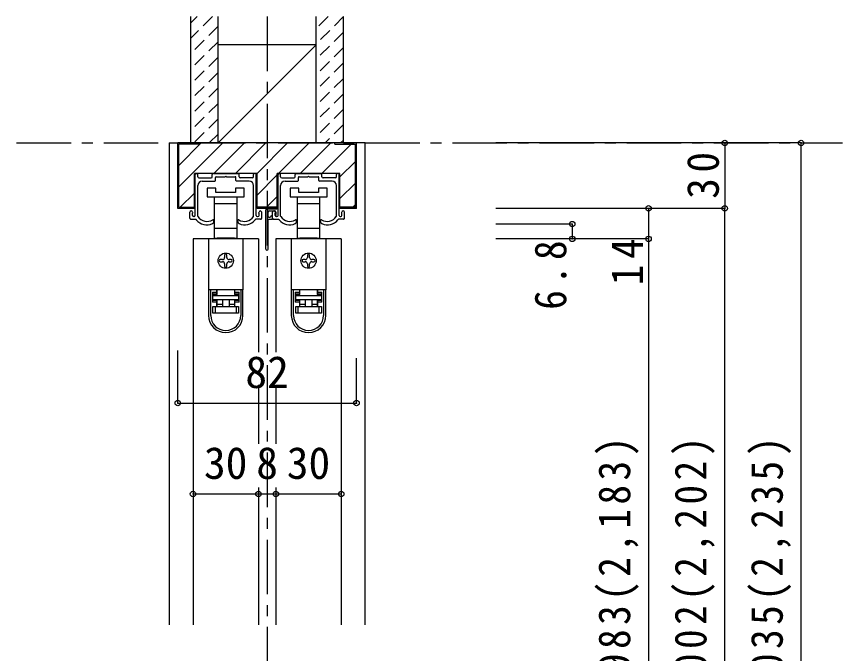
# Model space of a CAD drawing. Units: millimetres at full size, sheet at 1:5; details may follow other scales. Extents: x -973 to 977, y -718 to 696.
# Drawn here: x 175 to 554, y -310.7 to -18.5 of the extents above; entities that cross this region are included whole.
import ezdxf
from ezdxf.enums import TextEntityAlignment as Align

# ---------------------------------------------------------------- set-up
doc = ezdxf.new("R2010")
doc.units = ezdxf.units.MM
doc.header["$LTSCALE"] = 5
doc.header["$PDMODE"] = 32
doc.header["$PDSIZE"] = 2.5
doc.linetypes.add('CHAIN1', pattern=[8, 5, -1, 1, -1])
doc.linetypes.add('DASHED1', pattern=[1.8, 1.2, -0.6])
for name, color, linetype in [('0-1_通り芯', 4, 'CHAIN1'), ('0-2_柱', 3, 'Continuous'), ('0-3_仕上げ', 2, 'Continuous'), ('0-4_枠', 3, 'Continuous'), ('0-6_扉', 6, 'Continuous'), ('0-7_金物', 7, 'Continuous'), ('0-A_文字', 7, 'Continuous'), ('0-B_寸法', 7, 'Continuous'), ('0-C_ハッチ', 4, 'DASHED1')]:
    doc.layers.add(name, color=color, linetype=linetype)
doc.styles.add('ＭＳ ゴシック', font='')
doc.styles.get('ＭＳ ゴシック').set_extended_font_data('MS Gothic')

msp = doc.modelspace()

# ---------------------------------------------------------------- linework, layer by layer
at = {"layer": '0-1_通り芯'}
for p, q in [((289.986, -18.5), (289.986, -526.5)), ((174.986, -76.5), (553.986, -76.5))]:
    msp.add_line(p, q, dxfattribs=at)
at = {"layer": '0-2_柱'}
for p, q in [((312.486, -31.5), (267.486, -31.5)), ((312.486, -76.5), (267.486, -76.5))]:
    msp.add_line(p, q, dxfattribs=at)
at = {"layer": '0-2_柱', "color": 7}
msp.add_line((312.486, -31.5), (267.486, -76.5), dxfattribs=at)
at = {"layer": '0-3_仕上げ'}
for p, q in [((254.986, -76.5), (254.986, -18.5)), ((267.486, -76.5), (267.486, -18.5)), ((312.486, -76.5), (312.486, -18.5)), ((324.986, -76.5), (324.986, -18.5))]:
    msp.add_line(p, q, dxfattribs=at)
at = {"layer": '0-4_枠', "color": 4}
for p, q in [((244.986, -76.5), (248.986, -76.5)), ((244.986, -76.5), (244.986, -297.5)), ((334.986, -76.5), (330.986, -76.5)), ((334.986, -297.5), (334.986, -76.5))]:
    msp.add_line(p, q, dxfattribs=at)
at = {"layer": '0-4_枠'}
for p, q in [((248.986, -106.5), (248.986, -76.5)), ((330.986, -76.5), (248.986, -76.5)), ((249.486, -106), (249.486, -77)), ((258.986, -77), (249.486, -77)), ((258.986, -77), (258.986, -76.5)), ((320.986, -77), (320.986, -76.5)), ((320.986, -77), (330.486, -77)), ((330.486, -106), (330.486, -77)), ((330.986, -106.5), (330.986, -76.5)), ((256.586, -106.5), (256.586, -90.5)), ((285.386, -90.5), (256.586, -90.5)), ((285.386, -106.5), (285.386, -90.5)), ((294.586, -106.5), (294.586, -90.5)), ((323.386, -90.5), (294.586, -90.5)), ((323.386, -106.5), (323.386, -90.5)), ((249.486, -106), (256.586, -106)), ((294.586, -106), (285.386, -106)), ((330.486, -106), (323.386, -106)), ((256.586, -106.5), (248.986, -106.5)), ((294.586, -106.5), (285.386, -106.5)), ((330.986, -106.5), (323.386, -106.5))]:
    msp.add_line(p, q, dxfattribs=at)
at = {"layer": '0-6_扉'}
for p, q in [((285.986, -120.5), (255.986, -120.5)), ((255.986, -120.5), (255.986, -297.5)), ((285.986, -120.5), (285.986, -172.476)), ((293.986, -120.5), (293.986, -172.476)), ((323.986, -120.5), (293.986, -120.5)), ((323.986, -120.5), (323.986, -297.5)), ((285.986, -187.405), (285.986, -214.5)), ((293.986, -187.405), (293.986, -214.5)), ((285.986, -234.5), (285.986, -297.5)), ((293.986, -234.5), (293.986, -297.5))]:
    msp.add_line(p, q, dxfattribs=at)
at = {"layer": '0-7_金物'}
for p, q in [((257.486, -90.5), (257.686, -90.5)), ((265.336, -90.5), (276.636, -90.5)), ((284.486, -90.5), (284.286, -90.5)), ((295.486, -90.5), (295.686, -90.5)), ((303.336, -90.5), (314.636, -90.5)), ((322.486, -90.5), (322.286, -90.5)), ((256.986, -109.8), (256.986, -91)), ((258.186, -92), (258.186, -91)), ((258.686, -92.5), (264.336, -92.5)), ((260.186, -94), (266.036, -94)), ((264.836, -92), (264.836, -91)), ((266.336, -93.7), (266.336, -92.3)), ((266.636, -92), (270.686, -92)), ((271.286, -92), (275.336, -92)), ((275.636, -93.7), (275.636, -92.3)), ((281.786, -94), (275.936, -94)), ((277.136, -92), (277.136, -91)), ((283.286, -92.5), (277.636, -92.5)), ((283.786, -92), (283.786, -91)), ((284.986, -109.8), (284.986, -91)), ((294.986, -109.8), (294.986, -91)), ((296.186, -92), (296.186, -91)), ((296.686, -92.5), (302.336, -92.5)), ((298.186, -94), (304.036, -94)), ((302.836, -92), (302.836, -91)), ((304.336, -93.7), (304.336, -92.3)), ((304.636, -92), (308.686, -92)), ((309.286, -92), (313.336, -92)), ((313.636, -93.7), (313.636, -92.3)), ((319.786, -94), (313.936, -94)), ((315.136, -92), (315.136, -91)), ((321.286, -92.5), (315.636, -92.5)), ((321.786, -92), (321.786, -91)), ((322.986, -109.8), (322.986, -91)), ((258.186, -110.123), (258.186, -96)), ((262.486, -97.2), (262.486, -101.2)), ((266.486, -97.2), (262.486, -97.2)), ((266.486, -99.2), (266.486, -97.2)), ((275.486, -97.2), (275.486, -99.2)), ((279.486, -97.2), (275.486, -97.2)), ((279.486, -101.2), (279.486, -97.2)), ((283.786, -110.123), (283.786, -96)), ((296.186, -110.123), (296.186, -96)), ((300.486, -97.2), (300.486, -101.2)), ((304.486, -97.2), (300.486, -97.2)), ((304.486, -99.2), (304.486, -97.2)), ((313.486, -97.2), (313.486, -99.2)), ((317.486, -97.2), (313.486, -97.2)), ((317.486, -101.2), (317.486, -97.2)), ((321.786, -110.123), (321.786, -96)), ((262.486, -101.2), (270.986, -101.2)), ((265.736, -101.2), (265.736, -104.2)), ((275.486, -99.2), (266.486, -99.2)), ((270.986, -101.2), (279.486, -101.2)), ((276.236, -104.2), (276.236, -101.2)), ((300.486, -101.2), (308.986, -101.2)), ((303.736, -101.2), (303.736, -104.2)), ((313.486, -99.2), (304.486, -99.2)), ((308.986, -101.2), (317.486, -101.2)), ((314.236, -104.2), (314.236, -101.2)), ((265.736, -104.2), (265.736, -115.8)), ((265.736, -104.2), (270.986, -104.2)), ((270.986, -104.2), (276.236, -104.2)), ((276.236, -115.8), (276.236, -104.2)), ((303.736, -104.2), (303.736, -115.8)), ((303.736, -104.2), (308.986, -104.2)), ((308.986, -104.2), (314.236, -104.2)), ((314.236, -115.8), (314.236, -104.2)), ((254.486, -111), (254.486, -108.3)), ((255.686, -109.8), (255.686, -108.7)), ((286.286, -109.8), (286.286, -108.7)), ((287.486, -111), (287.486, -108.3)), ((289.386, -125.2), (289.386, -107.2)), ((289.886, -106.7), (294.486, -106.7)), ((290.386, -110.2), (290.386, -108.2)), ((290.886, -107.7), (293.486, -107.7)), ((292.486, -111.2), (292.486, -108.3)), ((293.686, -109.8), (293.686, -108.7)), ((293.986, -108.2), (293.986, -109.3)), ((324.286, -109.8), (324.286, -108.7)), ((325.486, -111), (325.486, -108.3)), ((254.986, -111.5), (257.285, -111.5)), ((256.486, -110.3), (256.186, -110.3)), ((265.486, -112.583), (265.486, -112)), ((276.486, -112.583), (276.486, -112)), ((286.986, -111.5), (284.687, -111.5)), ((285.486, -110.3), (285.786, -110.3)), ((290.386, -125.2), (290.386, -111.8)), ((290.686, -110.5), (291.486, -110.5)), ((290.686, -111.5), (292.186, -111.5)), ((292.986, -111.5), (295.285, -111.5)), ((294.486, -110.3), (294.186, -110.3)), ((303.486, -112.583), (303.486, -112)), ((314.486, -112.583), (314.486, -112)), ((324.986, -111.5), (322.687, -111.5)), ((323.486, -110.3), (323.786, -110.3)), ((265.736, -115.8), (265.736, -120.2)), ((270.986, -115.8), (265.736, -115.8)), ((276.236, -115.8), (270.986, -115.8)), ((276.236, -120.2), (276.236, -115.8)), ((303.736, -115.8), (303.736, -120.2)), ((308.986, -115.8), (303.736, -115.8)), ((314.236, -115.8), (308.986, -115.8)), ((314.236, -120.2), (314.236, -115.8)), ((263.086, -120.5), (263.086, -143.8)), ((278.886, -120.5), (263.086, -120.5)), ((265.736, -120.2), (266.986, -120.2)), ((274.986, -120.5), (274.986, -120.2)), ((274.986, -120.2), (276.236, -120.2)), ((278.886, -120.5), (278.886, -143.8)), ((301.086, -120.5), (301.086, -143.8)), ((316.886, -120.5), (301.086, -120.5)), ((303.736, -120.2), (304.986, -120.2)), ((312.986, -120.5), (312.986, -120.2)), ((312.986, -120.2), (314.236, -120.2)), ((316.886, -120.5), (316.886, -143.8)), ((270.486, -128), (270.486, -129)), ((271.486, -129), (271.486, -128)), ((308.486, -128), (308.486, -129)), ((309.486, -129), (309.486, -128)), ((269.486, -130), (268.486, -130)), ((268.486, -131), (269.486, -131)), ((270.486, -132), (270.486, -133)), ((271.486, -133), (271.486, -132)), ((273.486, -130), (272.486, -130)), ((272.486, -131), (273.486, -131)), ((307.486, -130), (306.486, -130)), ((306.486, -131), (307.486, -131)), ((308.486, -132), (308.486, -133)), ((309.486, -133), (309.486, -132)), ((311.486, -130), (310.486, -130)), ((310.486, -131), (311.486, -131)), ((263.086, -143.8), (263.086, -143.9)), ((278.886, -143.8), (263.086, -143.8)), ((263.086, -143.9), (263.086, -155.6)), ((264.086, -143.9), (263.086, -143.9)), ((264.086, -155.6), (264.086, -143.9)), ((266.786, -143.9), (264.086, -143.9)), ((266.086, -143.9), (266.086, -143.8)), ((266.786, -143.9), (266.786, -144.9)), ((266.986, -146), (266.986, -143.8)), ((274.986, -143.8), (274.986, -146)), ((275.186, -144.9), (275.186, -143.9)), ((277.886, -143.9), (275.186, -143.9)), ((275.886, -143.8), (275.886, -143.9)), ((278.886, -143.8), (278.886, -143.9)), ((278.886, -155.6), (278.886, -143.9)), ((301.086, -143.8), (301.086, -143.9)), ((316.886, -143.8), (301.086, -143.8)), ((301.086, -143.9), (301.086, -155.6)), ((302.086, -143.9), (301.086, -143.9)), ((302.086, -155.6), (302.086, -143.9)), ((304.786, -143.9), (302.086, -143.9)), ((304.086, -143.9), (304.086, -143.8)), ((304.786, -143.9), (304.786, -144.9)), ((304.986, -146), (304.986, -143.8)), ((312.986, -143.8), (312.986, -146)), ((313.186, -144.9), (313.186, -143.9)), ((315.886, -143.9), (313.186, -143.9)), ((313.886, -143.8), (313.886, -143.9)), ((316.886, -143.8), (316.886, -143.9)), ((316.886, -155.6), (316.886, -143.9)), ((264.886, -144.9), (266.786, -144.9)), ((264.886, -144.9), (264.886, -149.6)), ((266.786, -145.9), (264.886, -145.9)), ((266.986, -146), (265.086, -146)), ((265.086, -146), (265.086, -146.5)), ((266.786, -144.9), (266.786, -145.9)), ((276.886, -146), (274.986, -146)), ((275.186, -144.9), (277.086, -144.9)), ((276.886, -146.5), (276.886, -146)), ((277.086, -149.6), (277.086, -144.9)), ((302.886, -144.9), (304.786, -144.9)), ((302.886, -144.9), (302.886, -149.6)), ((304.786, -145.9), (302.886, -145.9)), ((304.986, -146), (303.086, -146)), ((303.086, -146), (303.086, -146.5)), ((304.786, -144.9), (304.786, -145.9)), ((314.886, -146), (312.986, -146)), ((313.186, -144.9), (315.086, -144.9)), ((314.886, -146.5), (314.886, -146)), ((315.086, -149.6), (315.086, -144.9)), ((266.786, -149.6), (264.886, -149.6)), ((265.086, -154.5), (265.086, -151.5)), ((265.086, -151.5), (266.086, -151.5)), ((266.086, -151.5), (266.086, -154.5)), ((266.086, -151.5), (275.886, -151.5)), ((266.786, -149.6), (266.786, -151.5)), ((266.986, -150.5), (266.986, -148.5)), ((266.986, -150.5), (269.486, -150.5)), ((266.986, -151.5), (266.986, -150.5)), ((269.486, -148.5), (269.486, -151.5)), ((272.486, -148.5), (272.486, -151.5)), ((274.986, -148.5), (274.986, -150.5)), ((275.186, -148.6), (277.086, -148.6)), ((275.186, -149.6), (275.186, -148.6)), ((275.186, -151.5), (275.186, -149.6)), ((277.086, -149.6), (275.186, -149.6)), ((275.886, -154.5), (275.886, -151.5)), ((275.886, -151.5), (276.886, -151.5)), ((276.886, -151.5), (276.886, -154.5)), ((304.786, -149.6), (302.886, -149.6)), ((303.086, -154.5), (303.086, -151.5)), ((303.086, -151.5), (304.086, -151.5)), ((304.086, -151.5), (304.086, -154.5)), ((304.086, -151.5), (313.886, -151.5)), ((304.786, -149.6), (304.786, -151.5)), ((304.986, -150.5), (304.986, -148.5)), ((304.986, -150.5), (307.486, -150.5)), ((304.986, -151.5), (304.986, -150.5)), ((307.486, -148.5), (307.486, -151.5)), ((310.486, -148.5), (310.486, -151.5)), ((312.986, -148.5), (312.986, -150.5)), ((313.186, -148.6), (315.086, -148.6)), ((313.186, -149.6), (313.186, -148.6)), ((313.186, -151.5), (313.186, -149.6)), ((315.086, -149.6), (313.186, -149.6)), ((313.886, -154.5), (313.886, -151.5)), ((313.886, -151.5), (314.886, -151.5)), ((314.886, -151.5), (314.886, -154.5)), ((266.086, -154.5), (265.086, -154.5)), ((275.886, -154.5), (266.086, -154.5)), ((276.886, -154.5), (275.886, -154.5)), ((304.086, -154.5), (303.086, -154.5)), ((313.886, -154.5), (304.086, -154.5)), ((314.886, -154.5), (313.886, -154.5))]:
    msp.add_line(p, q, dxfattribs=at)
for points in [[(271.286, -92), (270.986, -91.7), (270.686, -92)], [(309.286, -92), (308.986, -91.7), (308.686, -92)], [(274.986, -120.2), (266.986, -120.2), (266.986, -120.5)], [(312.986, -120.2), (304.986, -120.2), (304.986, -120.5)], [(278.886, -143.9), (277.886, -143.9), (277.886, -155.6)], [(316.886, -143.9), (315.886, -143.9), (315.886, -155.6)], [(277.086, -145.9), (275.186, -145.9), (275.186, -144.9)], [(315.086, -145.9), (313.186, -145.9), (313.186, -144.9)], [(264.886, -148.6), (266.786, -148.6), (266.786, -149.6)], [(272.486, -150.5), (274.986, -150.5), (274.986, -151.5)], [(302.886, -148.6), (304.786, -148.6), (304.786, -149.6)], [(310.486, -150.5), (312.986, -150.5), (312.986, -151.5)]]:
    msp.add_lwpolyline(points, dxfattribs=at)
for points in [[(276.886, -148.5), (265.086, -148.5), (265.086, -146.5), (276.886, -146.5)], [(314.886, -148.5), (303.086, -148.5), (303.086, -146.5), (314.886, -146.5)]]:
    msp.add_lwpolyline(points, close=True, dxfattribs=at)
for centre in [(270.986, -130.5), (308.986, -130.5)]:
    msp.add_circle(centre, 3.5, dxfattribs=at)
for centre, radius, start, end in [((257.486, -91), 0.5, 90, 180), ((257.686, -91), 0.5, 0, 90), ((265.336, -91), 0.5, 90, 180), ((276.636, -91), 0.5, 0, 90), ((284.286, -91), 0.5, 90, 180), ((284.486, -91), 0.5, 0, 90), ((295.486, -91), 0.5, 90, 180), ((295.686, -91), 0.5, 0, 90), ((303.336, -91), 0.5, 90, 180), ((314.636, -91), 0.5, 0, 90), ((322.286, -91), 0.5, 90, 180), ((322.486, -91), 0.5, 0, 90), ((258.686, -92), 0.5, 180, 270), ((260.186, -96), 2, 90, 180), ((264.336, -92), 0.5, 270, 0), ((266.036, -93.7), 0.3, 270, 0), ((266.636, -92.3), 0.3, 90, 180), ((275.336, -92.3), 0.3, 0, 90), ((275.936, -93.7), 0.3, 180, 270), ((277.636, -92), 0.5, 180, 270), ((281.786, -96), 2, 0, 90), ((283.286, -92), 0.5, 270, 0), ((296.686, -92), 0.5, 180, 270), ((298.186, -96), 2, 90, 180), ((302.336, -92), 0.5, 270, 0), ((304.036, -93.7), 0.3, 270, 0), ((304.636, -92.3), 0.3, 90, 180), ((313.336, -92.3), 0.3, 0, 90), ((313.936, -93.7), 0.3, 180, 270), ((315.636, -92), 0.5, 180, 270), ((319.786, -96), 2, 0, 90), ((321.286, -92), 0.5, 270, 0), ((255.086, -108.3), 0.6, 0, 180), ((255.686, -108.5), 0.2, 270, 90), ((256.186, -109.8), 0.5, 180, 270), ((256.486, -109.8), 0.5, 270, 0), ((285.486, -109.8), 0.5, 180, 270), ((285.786, -109.8), 0.5, 270, 0), ((286.286, -108.5), 0.2, 90, 270), ((286.886, -108.3), 0.6, 0, 180), ((289.886, -107.2), 0.5, 90, 180), ((290.886, -108.2), 0.5, 90, 180), ((293.086, -108.3), 0.6, 0, 180), ((293.486, -108.2), 0.5, 0, 90), ((293.686, -108.5), 0.2, 270, 90), ((294.186, -109.8), 0.5, 180, 270), ((293.986, -109.5), 0.2, 90, 270), ((294.486, -109.7), 0.5, 180, 0), ((294.486, -107.2), 0.5, 0, 90), ((294.486, -109.8), 0.5, 270, 0), ((323.486, -109.8), 0.5, 180, 270), ((323.786, -109.8), 0.5, 270, 0), ((324.286, -108.5), 0.2, 90, 270), ((324.886, -108.3), 0.6, 0, 180), ((254.986, -111), 0.5, 180, 270.00019), ((258.986, -110.448), 2, 211.73927, 220.92587), ((262.386, -107.5), 6.5, 220.92587, 292.44644), ((258.486, -110.123), 0.3, 180, 213.92311), ((262.386, -107.5), 5, 213.92311, 301.89079), ((264.486, -112.583), 1, 292.44644, 0), ((265.186, -112), 0.3, 0, 121.89079), ((276.786, -112), 0.3, 58.10921, 180), ((277.486, -112.583), 1, 180, 247.55356), ((279.586, -107.5), 5, 238.10921, 326.07689), ((279.586, -107.5), 6.5, 247.55356, 319.07413), ((283.486, -110.123), 0.3, 326.07689, 0), ((282.986, -110.448), 2, 319.07413, 328.26073), ((286.986, -111), 0.5, 269.99981, 0), ((290.686, -110.2), 0.3, 180, 270), ((290.686, -111.8), 0.3, 90, 180), ((291.986, -110.5), 0.5, 0, 180), ((292.186, -111.2), 0.3, 270, 0), ((292.986, -111), 0.5, 180, 270.00019), ((296.986, -110.448), 2, 211.73927, 220.92587), ((300.386, -107.5), 6.5, 220.92587, 292.44644), ((296.486, -110.123), 0.3, 180, 213.92311), ((300.386, -107.5), 5, 213.92311, 301.89079), ((302.486, -112.583), 1, 292.44644, 0), ((303.186, -112), 0.3, 0, 121.89079), ((314.786, -112), 0.3, 58.10921, 180), ((315.486, -112.583), 1, 180, 247.55356), ((317.586, -107.5), 5, 238.10921, 326.07689), ((317.586, -107.5), 6.5, 247.55356, 319.07413), ((321.486, -110.123), 0.3, 326.07689, 0), ((320.986, -110.448), 2, 319.07413, 328.26073), ((324.986, -111), 0.5, 269.99981, 0), ((270.986, -128), 0.5, 90, 180), ((270.986, -128), 0.5, 0, 90), ((289.886, -125.2), 0.5, 180, 0), ((308.986, -128), 0.5, 90, 180), ((308.986, -128), 0.5, 0, 90), ((268.486, -130.5), 0.5, 90, 180), ((268.486, -130.5), 0.5, 180, 270), ((269.486, -129), 1, 270, 0), ((269.486, -132), 1, 0, 90), ((272.486, -129), 1, 180, 270), ((272.486, -132), 1, 90, 180), ((273.486, -130.5), 0.5, 0, 90), ((273.486, -130.5), 0.5, 270, 0), ((306.486, -130.5), 0.5, 90, 180), ((306.486, -130.5), 0.5, 180, 270), ((307.486, -129), 1, 270, 0), ((307.486, -132), 1, 0, 90), ((310.486, -129), 1, 180, 270), ((310.486, -132), 1, 90, 180), ((311.486, -130.5), 0.5, 0, 90), ((311.486, -130.5), 0.5, 270, 0), ((270.986, -133), 0.5, 180, 270), ((270.986, -133), 0.5, 270, 0), ((308.986, -133), 0.5, 180, 270), ((308.986, -133), 0.5, 270, 0), ((270.986, -155.6), 7.9, 180, 0), ((270.986, -155.6), 6.9, 180, 0), ((308.986, -155.6), 7.9, 180, 0), ((308.986, -155.6), 6.9, 180, 0)]:
    msp.add_arc(centre, radius, start, end, dxfattribs=at)
at = {"layer": '0-B_寸法', "color": 4}
for p, q in [((534.986, -76.5), (394.986, -76.5)), ((499.986, -76.5), (499.986, -106.5)), ((534.986, -514.5), (534.986, -76.5)), ((499.986, -106.5), (394.986, -106.5)), ((464.986, -106.5), (464.986, -120.5)), ((499.986, -511.5), (499.986, -106.5)), ((429.986, -113.7), (394.986, -113.7)), ((429.986, -113.7), (429.986, -120.5)), ((464.986, -120.5), (394.986, -120.5)), ((464.986, -120.5), (464.986, -506.5)), ((248.986, -195.804), (248.986, -171.746)), ((330.986, -195.804), (330.986, -175.246)), ((248.986, -195.804), (330.986, -195.804)), ((255.986, -237.5), (323.986, -237.5))]:
    msp.add_line(p, q, dxfattribs=at)
at = {"layer": '0-B_寸法'}
for p in [(499.986, -76.5), (534.986, -76.5), (464.986, -106.5), (499.986, -106.5), (429.986, -113.7), (429.986, -120.5), (464.986, -120.5), (248.986, -195.804), (330.986, -195.804), (255.986, -237.5), (285.986, -237.5), (293.986, -237.5), (323.986, -237.5)]:
    msp.add_point(p, dxfattribs=at)
at = {"layer": '0-C_ハッチ'}
for p, q in [((257.812, -18.5), (254.986, -21.326)), ((264.883, -18.5), (254.986, -28.397)), ((318.02, -18.5), (312.486, -24.034)), ((325.091, -18.5), (312.486, -31.105)), ((267.486, -22.968), (254.986, -35.468)), ((324.986, -25.676), (312.486, -38.176)), ((267.486, -30.039), (254.986, -42.539)), ((324.986, -32.747), (312.486, -45.247)), ((267.486, -37.11), (254.986, -49.61)), ((324.986, -39.818), (312.486, -52.318)), ((267.486, -44.181), (254.986, -56.681)), ((324.986, -46.889), (312.486, -59.389)), ((267.486, -51.252), (254.986, -63.752)), ((324.986, -53.96), (312.486, -66.46)), ((267.486, -58.323), (254.986, -70.823)), ((324.986, -61.031), (312.486, -73.531)), ((267.486, -65.394), (256.38, -76.5)), ((324.986, -68.102), (316.589, -76.5)), ((267.486, -72.465), (263.451, -76.5)), ((324.986, -75.173), (323.66, -76.5))]:
    msp.add_line(p, q, dxfattribs=at)
at = {"layer": '0-C_ハッチ', "linetype": 'Continuous'}
for p, q in [((249.486, -86.771), (259.757, -76.5)), ((249.486, -96.671), (269.657, -76.5)), ((265.556, -90.5), (279.556, -76.5)), ((275.456, -90.5), (289.456, -76.5)), ((285.355, -90.5), (299.355, -76.5)), ((295.255, -90.5), (309.255, -76.5)), ((305.154, -90.5), (319.154, -76.5)), ((315.054, -90.5), (328.554, -77)), ((323.386, -92.067), (330.486, -84.967)), ((285.386, -100.369), (294.586, -91.169)), ((323.386, -101.967), (330.486, -94.867)), ((256.586, -99.47), (250.056, -106)), ((289.654, -106), (294.586, -101.068)), ((330.486, -104.766), (329.252, -106))]:
    msp.add_line(p, q, dxfattribs=at)

# ---------------------------------------------------------------- texts
at = {"layer": '0-A_文字', "char_height": 14.66, "attachment_point": 7, "rotation": 90, "style": 'ＭＳ ゴシック'}
for s, insert in [('\\T1.23;\\W0.9;ＤＨ＝1,983(2,183)', (460.476, -408.125)), ('\\T1.23;\\W0.9;枠内＝2,002(2,202)', (495.476, -408.125)), ('\\T1.23;\\W0.9;枠外＝2,035(2,235)', (530.476, -408.125))]:
    msp.add_mtext(s, dxfattribs=dict(at, insert=insert))
at = {"layer": '0-B_寸法', "style": 'ＭＳ ゴシック'}
for s, p in [('82', (279.986, -193.304)), ('30', (260.986, -235)), ('8', (284.986, -235)), ('30', (298.986, -235))]:
    msp.add_text(s, height=14.66, dxfattribs=at).set_placement(p, align=Align.BOTTOM_LEFT)
at = {"layer": '0-B_寸法', "char_height": 14.66, "attachment_point": 7, "rotation": 90, "style": 'ＭＳ ゴシック'}
for s, insert in [('\\T1.27;\\W0.95;30', (497.486, -102.125)), ('\\T1.27;\\W0.95;14', (462.486, -141.75)), ('\\T1.27;\\W0.9;6.8', (427.486, -153))]:
    msp.add_mtext(s, dxfattribs=dict(at, insert=insert))

doc.saveas('drawing.dxf')
